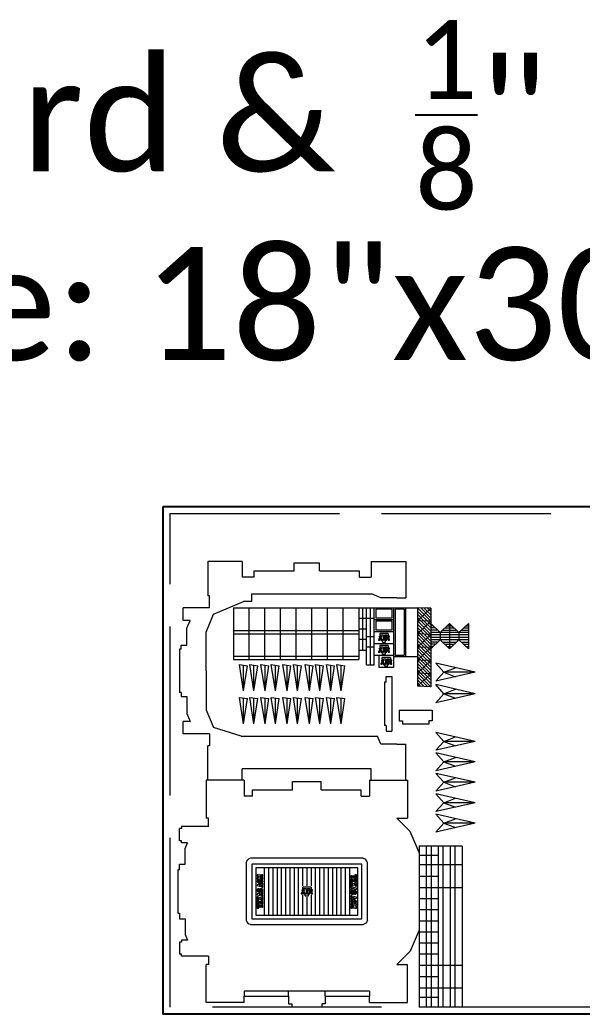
# Model space of a CAD drawing. Header units: inches. Extents: x -1530 to 385, y -443 to 699.
# Drawn here: x 165.87 to 185.79, y 49.57 to 84.83 of the extents above; entities that cross this region are included whole.
import ezdxf

# ---------------------------------------------------------------- set-up
doc = ezdxf.new("R2010")
doc.units = ezdxf.units.IN
doc.header["$LTSCALE"] = 0.5
doc.header["$MEASUREMENT"] = 0
doc.linetypes.add('ACAD_ISO02W100', pattern=[15, 12, -3])
doc.layers.add('01Table', color=1, linetype='Continuous')
for name, color, linetype, lineweight in [('02Material Outline', 3, 'Continuous', 0), ('03Cut', 5, 'Continuous', 0), ('04Score', 2, 'Continuous', 0)]:
    doc.layers.add(name, color=color, linetype=linetype, lineweight=lineweight)
doc.styles.get("Standard").update_dxf_attribs({"font": 'arial.ttf'})

msp = doc.modelspace()

# ---------------------------------------------------------------- hatches: boundary and pattern name
at = {"layer": '04Score'}
h = msp.add_hatch(dxfattribs=at)
h.set_pattern_fill('BRASS', color=256, scale=20)
h.paths.add_polyline_path([(177.097, 66.382, -1), (177.351, 66.382), (177.351, 65.855), (177.462, 65.855), (177.462, 66.382, -1), (177.715, 66.382), (177.715, 65.855), (177.827, 65.855), (177.827, 66.382, -1), (178.08, 66.382), (178.08, 65.855), (178.261, 65.855), (178.261, 66.587), (176.916, 66.587), (176.916, 65.855), (177.097, 65.855)])
h.paths.add_polyline_path([(177.019, 66.482), (177.028, 66.508), (177.005, 66.525), (177.033, 66.525), (177.042, 66.552), (177.05, 66.525), (177.079, 66.525), (177.056, 66.508), (177.065, 66.482), (177.042, 66.498)], flags=16)
h.paths.add_polyline_path([(177.384, 66.482), (177.392, 66.508), (177.369, 66.525), (177.398, 66.525), (177.406, 66.552), (177.415, 66.525), (177.443, 66.525), (177.421, 66.508), (177.429, 66.482), (177.406, 66.498)], flags=16)
h.paths.add_polyline_path([(177.748, 66.482), (177.757, 66.508), (177.734, 66.525), (177.763, 66.525), (177.771, 66.552), (177.78, 66.525), (177.808, 66.525), (177.785, 66.508), (177.794, 66.482), (177.771, 66.498)], flags=16)
h.paths.add_polyline_path([(178.113, 66.482), (178.122, 66.508), (178.099, 66.525), (178.127, 66.525), (178.136, 66.552), (178.145, 66.525), (178.173, 66.525), (178.15, 66.508), (178.159, 66.482), (178.136, 66.498)], flags=16)

# ---------------------------------------------------------------- linework, layer by layer
at = {"layer": '01Table'}
msp.add_lwpolyline([(170.94, 67.572), (202.94, 67.572), (202.94, 49.572), (170.94, 49.572)], close=True, dxfattribs=at)
at = {"layer": '02Material Outline', "linetype": 'ACAD_ISO02W100'}
msp.add_lwpolyline([(171.19, 67.322), (201.19, 67.322), (201.19, 49.822), (171.19, 49.822)], close=True, dxfattribs=at)
at = {"layer": '03Cut'}
for p, q in [((173.751, 65.621), (172.531, 65.621)), ((172.531, 65.621), (172.531, 64.401)), ((173.751, 65.621), (173.751, 65.063)), ((175.586, 65.286), (175.586, 65.579)), ((175.586, 65.579), (176.488, 65.579)), ((176.488, 65.286), (176.488, 65.579)), ((178.324, 65.621), (178.324, 65.349)), ((178.324, 65.621), (179.544, 65.621)), ((179.544, 65.621), (179.544, 64.339)), ((174.174, 65.286), (175.586, 65.286)), ((174.174, 65.063), (174.174, 65.286)), ((176.488, 65.286), (177.9, 65.286)), ((177.9, 65.063), (177.9, 65.286)), ((178.324, 65.349), (178.324, 65.063)), ((174.174, 65.063), (173.751, 65.063)), ((177.9, 65.063), (178.324, 65.063)), ((172.593, 64.401), (172.531, 64.401)), ((172.593, 63.978), (172.593, 64.401)), ((172.727, 63.755), (173.797, 64.198)), ((174.092, 64.198), (173.797, 64.198)), ((174.092, 64.198), (174.092, 64.476)), ((174.092, 64.476), (177.983, 64.476)), ((177.983, 64.476), (178.333, 64.476)), ((178.665, 64.339), (178.333, 64.476)), ((179.232, 64.339), (178.665, 64.339)), ((179.232, 64.339), (179.544, 64.339)), ((171.655, 63.533), (171.655, 63.978)), ((172.593, 63.978), (171.655, 63.978)), ((173.435, 63.981), (179.964, 63.981)), ((173.435, 63.981), (173.435, 62.142)), ((177.883, 63.981), (177.883, 62.142)), ((178.019, 62.475), (178.019, 63.981)), ((178.156, 61.955), (178.156, 63.981)), ((178.293, 61.955), (178.293, 63.981)), ((178.429, 61.955), (178.429, 63.981)), ((179.115, 63.981), (179.115, 61.858)), ((179.54, 63.981), (179.54, 62.25)), ((180.428, 63.965), (179.964, 63.981)), ((179.964, 63.981), (179.964, 61.196)), ((180.428, 63.965), (179.964, 63.517)), ((180.428, 63.965), (180.428, 61.18)), ((171.904, 63.533), (171.655, 63.533)), ((171.79, 63.257), (171.904, 63.533)), ((172.465, 63.122), (172.727, 63.755)), ((178.429, 63.605), (177.883, 63.605)), ((179.115, 63.557), (178.429, 63.557)), ((180.428, 63.501), (179.964, 63.517)), ((180.428, 63.501), (179.964, 63.053)), ((171.79, 62.653), (171.79, 63.257)), ((172.465, 61.743), (172.465, 63.122)), ((178.156, 63.228), (177.883, 63.228)), ((179.115, 63.132), (178.429, 63.132)), ((180.428, 63.427), (180.762, 63.105)), ((181.096, 63.427), (180.762, 63.105)), ((181.096, 63.427), (181.096, 62.522)), ((181.096, 63.427), (181.43, 63.105)), ((181.764, 63.427), (181.43, 63.105)), ((181.764, 63.427), (181.764, 62.522)), ((173.435, 63.061), (177.883, 63.061)), ((178.156, 62.851), (177.883, 62.851)), ((178.156, 62.968), (178.429, 62.968)), ((180.428, 63.037), (179.964, 63.053)), ((180.428, 63.037), (179.964, 62.589)), ((180.762, 62.845), (180.428, 62.522)), ((180.762, 63.105), (180.762, 62.845)), ((180.762, 62.845), (181.096, 62.522)), ((181.43, 62.845), (181.096, 62.522)), ((181.43, 63.105), (181.43, 62.845)), ((181.43, 62.845), (181.764, 62.522)), ((171.526, 62.514), (171.526, 60.971)), ((171.588, 62.514), (171.526, 62.514)), ((171.588, 62.653), (171.79, 62.653)), ((171.588, 62.514), (171.588, 62.653)), ((177.883, 62.475), (178.156, 62.475)), ((178.156, 62.591), (178.429, 62.591)), ((179.115, 62.707), (178.429, 62.707)), ((180.428, 62.573), (179.964, 62.589)), ((180.428, 62.573), (179.964, 62.125)), ((173.435, 62.142), (177.883, 62.142)), ((179.115, 62.283), (178.429, 62.283)), ((178.592, 62.283), (178.592, 61.858)), ((179.115, 62.25), (179.964, 62.25)), ((180.428, 62.109), (179.964, 62.125)), ((180.428, 62.109), (179.964, 61.66)), ((172.465, 61.743), (172.465, 60.363)), ((173.646, 61.971), (173.929, 61.928)), ((173.796, 61.041), (173.646, 61.971)), ((173.796, 61.041), (173.929, 61.928)), ((174.015, 61.971), (174.298, 61.928)), ((174.165, 61.041), (174.015, 61.971)), ((174.165, 61.041), (174.298, 61.928)), ((174.406, 61.971), (174.689, 61.928)), ((174.556, 61.041), (174.406, 61.971)), ((174.556, 61.041), (174.689, 61.928)), ((174.775, 61.971), (175.058, 61.928)), ((174.925, 61.041), (174.775, 61.971)), ((174.925, 61.041), (175.058, 61.928)), ((175.193, 61.971), (175.476, 61.928)), ((175.343, 61.041), (175.193, 61.971)), ((175.343, 61.041), (175.476, 61.928)), ((175.562, 61.971), (175.845, 61.928)), ((175.712, 61.041), (175.562, 61.971)), ((175.712, 61.041), (175.845, 61.928)), ((175.98, 61.971), (176.263, 61.928)), ((176.129, 61.041), (175.98, 61.971)), ((176.129, 61.041), (176.263, 61.928)), ((176.349, 61.971), (176.632, 61.928)), ((176.499, 61.041), (176.349, 61.971)), ((176.499, 61.041), (176.632, 61.928)), ((176.735, 61.971), (177.018, 61.928)), ((176.885, 61.041), (176.735, 61.971)), ((176.885, 61.041), (177.018, 61.928)), ((177.105, 61.971), (177.388, 61.928)), ((177.254, 61.041), (177.105, 61.971)), ((177.254, 61.041), (177.388, 61.928)), ((178.156, 61.955), (178.429, 61.955)), ((179.115, 61.858), (178.592, 61.858)), ((181.999, 61.696), (180.616, 62.019)), ((180.888, 61.696), (180.616, 62.019)), ((178.854, 61.547), (179.056, 61.547)), ((178.854, 61.346), (178.854, 61.547)), ((178.854, 61.547), (179.056, 61.547)), ((179.056, 61.547), (179.056, 59.602)), ((180.428, 61.644), (179.964, 61.66)), ((180.428, 61.644), (179.964, 61.196)), ((181.999, 61.696), (180.616, 61.373)), ((180.888, 61.696), (180.616, 61.373)), ((181.999, 61.696), (180.888, 61.696)), ((178.787, 61.346), (178.787, 59.803)), ((178.854, 61.346), (178.787, 61.346)), ((180.428, 61.18), (179.964, 61.196)), ((181.999, 60.935), (180.616, 61.258)), ((180.888, 60.935), (180.616, 61.258)), ((171.588, 60.971), (171.526, 60.971)), ((171.588, 60.971), (171.588, 60.832)), ((171.588, 60.832), (171.79, 60.832)), ((171.79, 60.832), (171.79, 60.229)), ((173.646, 60.801), (173.929, 60.759)), ((173.796, 59.871), (173.646, 60.801)), ((173.796, 59.871), (173.929, 60.759)), ((174.015, 60.801), (174.298, 60.759)), ((174.165, 59.871), (174.015, 60.801)), ((174.165, 59.871), (174.298, 60.759)), ((174.406, 60.801), (174.689, 60.759)), ((174.556, 59.871), (174.406, 60.801)), ((174.556, 59.871), (174.689, 60.759)), ((174.775, 60.801), (175.058, 60.759)), ((174.925, 59.871), (174.775, 60.801)), ((174.925, 59.871), (175.058, 60.759)), ((175.193, 60.801), (175.476, 60.759)), ((175.343, 59.871), (175.193, 60.801)), ((175.343, 59.871), (175.476, 60.759)), ((175.562, 60.801), (175.845, 60.759)), ((175.712, 59.871), (175.562, 60.801)), ((175.712, 59.871), (175.845, 60.759)), ((175.98, 60.801), (176.263, 60.759)), ((176.129, 59.871), (175.98, 60.801)), ((176.129, 59.871), (176.263, 60.759)), ((176.349, 60.801), (176.632, 60.759)), ((176.499, 59.871), (176.349, 60.801)), ((176.499, 59.871), (176.632, 60.759)), ((176.735, 60.801), (177.018, 60.759)), ((176.885, 59.871), (176.735, 60.801)), ((176.885, 59.871), (177.018, 60.759)), ((177.105, 60.801), (177.388, 60.759)), ((177.254, 59.871), (177.105, 60.801)), ((177.254, 59.871), (177.388, 60.759)), ((181.999, 60.935), (180.616, 60.612)), ((180.888, 60.935), (180.616, 60.612)), ((181.999, 60.935), (180.888, 60.935)), ((172.465, 60.363), (172.727, 59.73)), ((179.314, 60.356), (179.314, 59.974)), ((179.314, 60.356), (180.484, 60.356)), ((180.484, 60.356), (180.484, 59.974)), ((171.904, 59.953), (171.655, 59.953)), ((171.655, 59.507), (171.655, 59.953)), ((171.79, 60.229), (171.904, 59.953)), ((179.314, 59.974), (179.431, 59.974)), ((179.431, 59.974), (179.431, 59.857)), ((180.484, 59.974), (180.366, 59.974)), ((180.366, 59.974), (180.366, 59.857)), ((173.71, 59.428), (172.727, 59.73)), ((178.854, 59.803), (178.787, 59.803)), ((178.854, 59.803), (178.854, 59.602)), ((178.854, 59.602), (179.056, 59.602)), ((180.366, 59.857), (179.431, 59.857)), ((172.593, 59.507), (171.655, 59.507)), ((172.593, 59.507), (172.593, 59.084)), ((173.71, 59.428), (173.813, 59.428)), ((173.813, 59.428), (178.261, 59.428)), ((178.261, 59.428), (178.539, 59.428)), ((178.655, 59.146), (178.539, 59.428)), ((181.999, 59.243), (180.616, 59.559)), ((180.888, 59.243), (180.616, 59.559)), ((181.999, 59.243), (180.616, 58.926)), ((180.888, 59.243), (180.616, 58.926)), ((181.999, 59.243), (180.888, 59.243)), ((172.531, 57.864), (172.531, 59.084)), ((172.593, 59.084), (172.531, 59.084)), ((179.232, 59.146), (178.655, 59.146)), ((179.232, 59.146), (179.544, 59.146)), ((179.544, 57.864), (179.544, 59.146)), ((181.999, 58.517), (180.616, 58.834)), ((180.888, 58.517), (180.616, 58.834)), ((173.751, 57.864), (173.751, 58.266)), ((178.324, 58.266), (173.751, 58.266)), ((178.324, 57.864), (178.324, 58.266)), ((181.999, 58.517), (180.616, 58.201)), ((180.888, 58.517), (180.616, 58.201)), ((181.999, 58.517), (180.888, 58.517)), ((173.813, 57.864), (172.468, 57.864)), ((172.468, 57.864), (172.468, 56.519)), ((173.813, 57.864), (173.813, 57.306)), ((178.261, 57.864), (179.606, 57.864)), ((178.261, 57.864), (178.261, 57.306)), ((179.606, 57.864), (179.606, 56.519)), ((181.999, 57.792), (180.616, 58.109)), ((180.888, 57.792), (180.616, 58.109)), ((174.112, 57.528), (175.524, 57.528)), ((174.112, 57.306), (174.112, 57.528)), ((175.524, 57.528), (175.524, 57.822)), ((175.524, 57.822), (176.551, 57.822)), ((176.551, 57.528), (176.551, 57.822)), ((176.551, 57.528), (177.963, 57.528)), ((177.963, 57.306), (177.963, 57.528)), ((181.999, 57.792), (180.616, 57.476)), ((180.888, 57.792), (180.616, 57.476)), ((181.999, 57.792), (180.888, 57.792)), ((174.112, 57.306), (173.813, 57.306)), ((177.963, 57.306), (178.261, 57.306)), ((181.999, 57.067), (180.616, 57.384)), ((180.888, 57.067), (180.616, 57.384)), ((181.999, 57.067), (180.616, 56.751)), ((180.888, 57.067), (180.616, 56.751)), ((181.999, 57.067), (180.888, 57.067)), ((172.555, 56.519), (172.468, 56.519)), ((172.555, 56.22), (172.555, 56.519)), ((179.232, 56.519), (179.606, 56.519)), ((179.705, 56.046), (179.232, 56.519)), ((181.999, 56.342), (180.616, 56.659)), ((180.888, 56.342), (180.616, 56.659)), ((171.526, 55.717), (171.526, 56.153)), ((171.593, 56.153), (171.526, 56.153)), ((172.555, 56.22), (171.593, 56.22)), ((171.593, 56.22), (171.593, 56.153)), ((181.999, 56.342), (180.616, 56.026)), ((180.888, 56.342), (180.616, 56.026)), ((181.999, 56.342), (180.888, 56.342)), ((171.593, 55.717), (171.526, 55.717)), ((171.593, 55.65), (171.593, 55.717)), ((180.014, 55.299), (179.705, 56.046)), ((171.81, 55.65), (171.593, 55.65)), ((171.727, 55.449), (171.81, 55.65)), ((171.727, 54.895), (171.727, 55.449)), ((181.545, 55.529), (180.014, 55.529)), ((180.014, 55.529), (180.014, 49.822)), ((181.545, 55.529), (181.545, 49.822)), ((171.526, 54.694), (171.463, 54.694)), ((171.463, 54.694), (171.463, 53.151)), ((171.526, 54.895), (171.727, 54.895)), ((171.526, 54.694), (171.526, 54.895)), ((181.545, 54.86), (180.014, 54.86)), ((181.545, 54.052), (180.014, 54.052)), ((171.463, 53.151), (171.526, 53.151)), ((171.526, 53.151), (171.526, 52.95)), ((171.526, 52.95), (171.727, 52.95)), ((171.727, 52.95), (171.727, 52.396)), ((180.014, 52.546), (179.705, 51.799)), ((171.81, 52.195), (171.593, 52.195)), ((171.593, 52.195), (171.593, 52.128)), ((171.727, 52.396), (171.81, 52.195)), ((171.526, 52.128), (171.526, 51.692)), ((171.593, 52.128), (171.526, 52.128)), ((171.593, 51.692), (171.526, 51.692)), ((171.593, 51.625), (171.593, 51.692)), ((172.555, 51.625), (171.593, 51.625)), ((172.555, 51.625), (172.555, 51.326)), ((179.705, 51.799), (179.232, 51.326)), ((172.555, 51.326), (172.468, 51.326)), ((172.468, 49.981), (172.468, 51.326)), ((179.232, 51.326), (179.606, 51.326)), ((179.606, 49.981), (179.606, 51.326)), ((181.545, 51.298), (180.014, 51.298)), ((181.545, 50.49), (180.014, 50.49)), ((173.813, 50.207), (175.39, 50.207)), ((173.813, 49.981), (173.813, 50.207)), ((175.39, 50.207), (175.39, 49.939)), ((176.685, 50.207), (178.261, 50.207)), ((176.685, 50.207), (176.685, 49.939)), ((178.261, 49.981), (178.261, 50.207)), ((173.813, 49.981), (172.468, 49.981)), ((175.39, 49.939), (175.507, 49.939)), ((175.507, 49.939), (175.507, 49.822)), ((176.567, 49.822), (175.507, 49.822)), ((176.685, 49.939), (176.567, 49.939)), ((176.567, 49.939), (176.567, 49.822)), ((178.261, 49.981), (179.606, 49.981)), ((181.545, 49.822), (180.014, 49.822))]:
    msp.add_line(p, q, dxfattribs=at)
at = {"layer": '04Score'}
for p, q in [((173.991, 62.142), (173.991, 63.981)), ((174.547, 62.142), (174.547, 63.981)), ((175.103, 62.142), (175.103, 63.981)), ((175.659, 62.142), (175.659, 63.981)), ((176.215, 62.142), (176.215, 63.981)), ((176.771, 62.142), (176.771, 63.981)), ((177.327, 62.142), (177.327, 63.981)), ((179.065, 63.931), (178.479, 63.931)), ((178.479, 63.931), (178.479, 63.607)), ((179.065, 63.607), (179.065, 63.931)), ((179.49, 63.931), (179.165, 63.931)), ((179.165, 63.931), (179.165, 62.3)), ((179.49, 63.931), (179.49, 62.3)), ((180.428, 63.501), (179.964, 63.981)), ((180.313, 63.505), (179.964, 63.866)), ((180.428, 63.616), (180.08, 63.977)), ((180.428, 63.731), (180.195, 63.973)), ((180.428, 63.847), (180.31, 63.969)), ((179.065, 63.607), (178.479, 63.607)), ((179.065, 63.506), (178.479, 63.506)), ((178.479, 63.506), (178.479, 63.182)), ((179.065, 63.182), (179.065, 63.506)), ((180.198, 63.509), (179.964, 63.751)), ((180.083, 63.513), (179.964, 63.636)), ((180.428, 63.037), (179.964, 63.517)), ((180.428, 63.152), (180.08, 63.513)), ((180.428, 63.267), (180.195, 63.509)), ((180.428, 63.382), (180.31, 63.505)), ((173.435, 63.181), (177.883, 63.181)), ((179.065, 63.182), (178.479, 63.182)), ((180.313, 63.041), (179.964, 63.402)), ((180.198, 63.045), (179.964, 63.287)), ((180.083, 63.049), (179.964, 63.172)), ((180.514, 63.345), (180.428, 63.345)), ((180.597, 63.265), (180.428, 63.265)), ((180.679, 63.185), (180.428, 63.185)), ((180.845, 63.185), (181.347, 63.185)), ((180.928, 63.265), (181.264, 63.265)), ((181.011, 63.345), (181.182, 63.345)), ((181.513, 63.185), (181.764, 63.185)), ((181.596, 63.265), (181.764, 63.265)), ((181.678, 63.345), (181.764, 63.345)), ((178.868, 62.9), (178.868, 62.916)), ((180.428, 62.573), (179.964, 63.053)), ((180.313, 62.577), (179.964, 62.938)), ((180.198, 62.581), (179.964, 62.823)), ((180.428, 62.688), (180.08, 63.049)), ((180.428, 62.803), (180.195, 63.045)), ((180.428, 62.918), (180.31, 63.041)), ((181.764, 63.105), (180.428, 63.105)), ((181.764, 63.025), (180.428, 63.025)), ((181.764, 62.925), (180.428, 62.925)), ((181.764, 62.845), (180.428, 62.845)), ((180.679, 62.765), (180.428, 62.765)), ((180.845, 62.765), (181.347, 62.765)), ((181.513, 62.765), (181.764, 62.765)), ((178.868, 62.475), (178.868, 62.491)), ((180.083, 62.585), (179.964, 62.708)), ((180.428, 62.109), (179.964, 62.589)), ((180.313, 62.113), (179.964, 62.474)), ((180.428, 62.224), (180.08, 62.585)), ((180.428, 62.339), (180.195, 62.581)), ((180.428, 62.454), (180.31, 62.577)), ((180.597, 62.685), (180.428, 62.685)), ((180.514, 62.605), (180.428, 62.605)), ((180.928, 62.685), (181.264, 62.685)), ((181.011, 62.605), (181.182, 62.605)), ((181.596, 62.685), (181.764, 62.685)), ((181.678, 62.605), (181.764, 62.605)), ((173.435, 62.261), (177.883, 62.261)), ((178.95, 62.05), (178.95, 62.067)), ((179.165, 62.3), (179.49, 62.3)), ((180.198, 62.117), (179.964, 62.359)), ((180.083, 62.121), (179.964, 62.243)), ((180.428, 61.644), (179.964, 62.125)), ((180.428, 61.76), (180.08, 62.121)), ((180.428, 61.875), (180.195, 62.117)), ((180.428, 61.99), (180.31, 62.113)), ((173.796, 61.041), (173.796, 61.948)), ((174.165, 61.041), (174.165, 61.948)), ((174.556, 61.041), (174.556, 61.948)), ((174.925, 61.041), (174.925, 61.948)), ((175.343, 61.041), (175.343, 61.948)), ((175.712, 61.041), (175.712, 61.948)), ((176.129, 61.041), (176.129, 61.948)), ((176.499, 61.041), (176.499, 61.948)), ((176.885, 61.041), (176.885, 61.948)), ((177.254, 61.041), (177.254, 61.948)), ((180.313, 61.648), (179.964, 62.009)), ((180.198, 61.652), (179.964, 61.894)), ((180.083, 61.656), (179.964, 61.779)), ((180.888, 61.696), (181.307, 61.857)), ((180.428, 61.18), (179.964, 61.66)), ((180.313, 61.184), (179.964, 61.545)), ((180.198, 61.188), (179.964, 61.43)), ((180.428, 61.295), (180.08, 61.656)), ((180.428, 61.41), (180.195, 61.652)), ((180.428, 61.526), (180.31, 61.648)), ((180.888, 61.696), (181.307, 61.535)), ((180.083, 61.192), (179.964, 61.315)), ((180.888, 60.935), (181.307, 61.096)), ((173.796, 59.871), (173.796, 60.779)), ((174.165, 59.871), (174.165, 60.779)), ((174.556, 59.871), (174.556, 60.779)), ((174.925, 59.871), (174.925, 60.779)), ((175.343, 59.871), (175.343, 60.779)), ((175.712, 59.871), (175.712, 60.779)), ((176.129, 59.871), (176.129, 60.779)), ((176.499, 59.871), (176.499, 60.779)), ((176.885, 59.871), (176.885, 60.779)), ((177.254, 59.871), (177.254, 60.779)), ((180.888, 60.935), (181.307, 60.774)), ((180.888, 59.243), (181.307, 59.401)), ((180.888, 59.243), (181.307, 59.084)), ((180.888, 58.517), (181.307, 58.676)), ((180.888, 58.517), (181.307, 58.359)), ((180.888, 57.792), (181.307, 57.951)), ((180.888, 57.792), (181.307, 57.634)), ((180.888, 57.067), (181.307, 57.226)), ((180.888, 57.067), (181.307, 56.909)), ((180.888, 56.342), (181.307, 56.501)), ((180.888, 56.342), (181.307, 56.184)), ((180.271, 55.529), (180.271, 49.822)), ((180.439, 55.529), (180.439, 49.822)), ((180.696, 55.529), (180.696, 49.822)), ((180.863, 55.529), (180.863, 49.822)), ((181.12, 55.529), (181.12, 49.822)), ((181.288, 55.529), (181.288, 49.822)), ((173.911, 54.999), (173.944, 55.043)), ((173.944, 55.043), (173.988, 55.076)), ((174.038, 55.097), (173.988, 55.076)), ((178.037, 55.097), (174.038, 55.097)), ((178.037, 55.097), (178.087, 55.076)), ((178.13, 55.043), (178.087, 55.076)), ((178.163, 54.999), (178.13, 55.043)), ((180.696, 55.195), (180.014, 55.195)), ((173.891, 54.949), (173.911, 54.999)), ((173.891, 54.949), (173.891, 52.896)), ((177.983, 54.895), (174.092, 54.895)), ((174.092, 54.895), (174.092, 52.95)), ((177.849, 54.761), (174.226, 54.761)), ((174.226, 54.761), (174.226, 53.084)), ((174.528, 54.761), (174.528, 53.084)), ((174.679, 54.761), (174.679, 53.084)), ((174.83, 54.761), (174.83, 53.084)), ((174.981, 54.761), (174.981, 53.084)), ((175.132, 54.761), (175.132, 53.084)), ((175.283, 54.761), (175.283, 53.084)), ((175.434, 54.761), (175.434, 53.084)), ((175.584, 54.761), (175.584, 53.084)), ((175.735, 54.761), (175.735, 53.084)), ((175.886, 54.761), (175.886, 54.125)), ((176.037, 54.761), (176.037, 54.125)), ((176.188, 54.761), (176.188, 54.125)), ((176.339, 54.761), (176.339, 53.084)), ((176.49, 54.761), (176.49, 53.084)), ((176.641, 54.761), (176.641, 53.084)), ((176.792, 54.761), (176.792, 53.084)), ((176.943, 54.761), (176.943, 53.084)), ((177.094, 54.761), (177.094, 53.084)), ((177.245, 54.761), (177.245, 53.084)), ((177.396, 54.761), (177.396, 53.084)), ((177.547, 54.761), (177.547, 53.084)), ((177.849, 53.084), (177.849, 54.761)), ((177.983, 52.95), (177.983, 54.895)), ((178.184, 54.949), (178.163, 54.999)), ((178.184, 52.896), (178.184, 54.949)), ((180.696, 54.456), (180.014, 54.456)), ((175.886, 53.789), (175.886, 53.084)), ((176.037, 53.72), (176.037, 53.084)), ((176.133, 53.902), (176.133, 53.919)), ((176.188, 53.789), (176.188, 53.084)), ((180.696, 53.659), (180.014, 53.659)), ((180.696, 53.265), (180.014, 53.265)), ((173.891, 52.896), (173.911, 52.846)), ((174.092, 52.95), (177.983, 52.95)), ((174.226, 53.084), (177.849, 53.084)), ((178.184, 52.896), (178.163, 52.846)), ((173.911, 52.846), (173.944, 52.802)), ((173.944, 52.802), (173.988, 52.769)), ((174.038, 52.749), (173.988, 52.769)), ((174.038, 52.749), (178.037, 52.749)), ((178.037, 52.749), (178.087, 52.769)), ((178.13, 52.802), (178.087, 52.769)), ((178.163, 52.846), (178.13, 52.802)), ((180.696, 52.872), (180.014, 52.872)), ((180.696, 52.479), (180.014, 52.479)), ((180.696, 52.085), (180.014, 52.085)), ((180.696, 51.692), (180.014, 51.692)), ((180.696, 50.894), (180.014, 50.894)), ((178.261, 50.384), (173.813, 50.384)), ((173.813, 50.384), (173.813, 50.207)), ((175.39, 50.207), (175.39, 50.384)), ((176.685, 50.207), (176.685, 50.384)), ((178.261, 50.384), (178.261, 50.207)), ((180.696, 50.156), (180.014, 50.156))]:
    msp.add_line(p, q, dxfattribs=at)
at = {"layer": '04Score', "color": 2, "lineweight": 0}
for p, q in [((178.588, 62.859), (178.575, 62.859)), ((178.575, 62.859), (178.575, 62.836)), ((178.575, 62.836), (178.631, 62.836)), ((178.62, 62.95), (178.588, 62.859)), ((178.61, 62.95), (178.61, 62.973)), ((178.61, 62.973), (178.68, 62.973)), ((178.62, 62.95), (178.61, 62.95)), ((178.925, 63.072), (178.62, 63.072)), ((178.62, 63.072), (178.62, 62.993)), ((178.62, 62.993), (178.67, 62.993)), ((178.622, 62.859), (178.626, 62.872)), ((178.631, 62.859), (178.622, 62.859)), ((178.626, 62.872), (178.662, 62.872)), ((178.631, 62.836), (178.631, 62.859)), ((178.634, 62.894), (178.644, 62.924)), ((178.654, 62.894), (178.634, 62.894)), ((178.644, 62.924), (178.654, 62.894)), ((178.656, 62.859), (178.656, 62.836)), ((178.666, 62.859), (178.656, 62.859)), ((178.656, 62.836), (178.713, 62.836)), ((178.662, 62.872), (178.666, 62.859)), ((178.67, 62.993), (178.67, 63.021)), ((178.67, 63.021), (178.747, 63.021)), ((178.701, 62.859), (178.67, 62.95)), ((178.67, 62.95), (178.68, 62.95)), ((178.68, 62.973), (178.68, 62.95)), ((178.713, 62.859), (178.701, 62.859)), ((178.713, 62.836), (178.713, 62.859)), ((178.747, 62.818), (178.714, 62.818)), ((178.714, 62.767), (178.714, 62.818)), ((178.714, 62.767), (178.83, 62.767)), ((178.747, 63.021), (178.747, 62.818)), ((178.798, 62.818), (178.798, 63.021)), ((178.798, 63.021), (178.874, 63.021)), ((178.83, 62.818), (178.798, 62.818)), ((178.87, 62.973), (178.827, 62.973)), ((178.827, 62.973), (178.827, 62.95)), ((178.827, 62.95), (178.84, 62.95)), ((178.84, 62.859), (178.827, 62.859)), ((178.827, 62.859), (178.827, 62.836)), ((178.827, 62.836), (178.878, 62.836)), ((178.83, 62.767), (178.83, 62.818)), ((178.84, 62.95), (178.84, 62.859)), ((178.868, 62.916), (178.901, 62.853)), ((178.868, 62.859), (178.868, 62.9)), ((178.878, 62.859), (178.868, 62.859)), ((178.899, 62.915), (178.87, 62.973)), ((178.874, 62.993), (178.874, 63.021)), ((178.925, 62.993), (178.874, 62.993)), ((178.878, 62.836), (178.878, 62.859)), ((178.928, 62.973), (178.899, 62.915)), ((178.901, 62.853), (178.931, 62.916)), ((178.931, 62.859), (178.923, 62.859)), ((178.923, 62.859), (178.923, 62.836)), ((178.923, 62.836), (178.972, 62.836)), ((178.925, 63.072), (178.925, 62.993)), ((178.972, 62.973), (178.928, 62.973)), ((178.931, 62.916), (178.931, 62.859)), ((178.959, 62.859), (178.959, 62.95)), ((178.959, 62.95), (178.972, 62.95)), ((178.972, 62.859), (178.959, 62.859)), ((178.972, 62.95), (178.972, 62.973)), ((178.972, 62.836), (178.972, 62.859)), ((178.588, 62.434), (178.575, 62.434)), ((178.575, 62.434), (178.575, 62.411)), ((178.575, 62.411), (178.631, 62.411)), ((178.62, 62.525), (178.588, 62.434)), ((178.61, 62.525), (178.61, 62.548)), ((178.61, 62.548), (178.68, 62.548)), ((178.62, 62.525), (178.61, 62.525)), ((178.925, 62.648), (178.62, 62.648)), ((178.62, 62.648), (178.62, 62.568)), ((178.62, 62.568), (178.67, 62.568)), ((178.622, 62.434), (178.626, 62.447)), ((178.631, 62.434), (178.622, 62.434)), ((178.626, 62.447), (178.662, 62.447)), ((178.631, 62.411), (178.631, 62.434)), ((178.634, 62.47), (178.644, 62.5)), ((178.654, 62.47), (178.634, 62.47)), ((178.644, 62.5), (178.654, 62.47)), ((178.666, 62.434), (178.656, 62.434)), ((178.656, 62.434), (178.656, 62.411)), ((178.656, 62.411), (178.713, 62.411)), ((178.662, 62.447), (178.666, 62.434)), ((178.67, 62.568), (178.67, 62.597)), ((178.67, 62.597), (178.747, 62.597)), ((178.701, 62.434), (178.67, 62.525)), ((178.67, 62.525), (178.68, 62.525)), ((178.68, 62.548), (178.68, 62.525)), ((178.713, 62.434), (178.701, 62.434)), ((178.713, 62.411), (178.713, 62.434)), ((178.747, 62.597), (178.747, 62.393)), ((178.798, 62.393), (178.798, 62.597)), ((178.798, 62.597), (178.874, 62.597)), ((178.87, 62.548), (178.827, 62.548)), ((178.827, 62.548), (178.827, 62.525)), ((178.827, 62.525), (178.84, 62.525)), ((178.84, 62.434), (178.827, 62.434)), ((178.827, 62.434), (178.827, 62.411)), ((178.827, 62.411), (178.878, 62.411)), ((178.84, 62.525), (178.84, 62.434)), ((178.868, 62.491), (178.901, 62.429)), ((178.868, 62.434), (178.868, 62.475)), ((178.878, 62.434), (178.868, 62.434)), ((178.899, 62.49), (178.87, 62.548)), ((178.874, 62.568), (178.874, 62.597)), ((178.925, 62.568), (178.874, 62.568)), ((178.878, 62.411), (178.878, 62.434)), ((178.928, 62.548), (178.899, 62.49)), ((178.901, 62.429), (178.931, 62.491)), ((178.931, 62.434), (178.923, 62.434)), ((178.923, 62.434), (178.923, 62.411)), ((178.923, 62.411), (178.972, 62.411)), ((178.925, 62.648), (178.925, 62.568)), ((178.972, 62.548), (178.928, 62.548)), ((178.931, 62.491), (178.931, 62.434)), ((178.959, 62.434), (178.959, 62.525)), ((178.959, 62.525), (178.972, 62.525)), ((178.972, 62.434), (178.959, 62.434)), ((178.972, 62.525), (178.972, 62.548)), ((178.972, 62.411), (178.972, 62.434)), ((178.702, 62.101), (178.67, 62.009)), ((178.692, 62.101), (178.692, 62.123)), ((178.692, 62.123), (178.762, 62.123)), ((178.702, 62.101), (178.692, 62.101)), ((179.006, 62.223), (178.701, 62.223)), ((178.701, 62.223), (178.701, 62.144)), ((178.701, 62.144), (178.752, 62.144)), ((178.747, 62.393), (178.714, 62.393)), ((178.714, 62.342), (178.714, 62.393)), ((178.714, 62.342), (178.83, 62.342)), ((178.715, 62.045), (178.726, 62.075)), ((178.726, 62.075), (178.736, 62.045)), ((178.752, 62.144), (178.752, 62.172)), ((178.752, 62.172), (178.829, 62.172)), ((178.782, 62.009), (178.752, 62.101)), ((178.752, 62.101), (178.762, 62.101)), ((178.762, 62.123), (178.762, 62.101)), ((178.83, 62.393), (178.798, 62.393)), ((178.829, 62.172), (178.829, 61.969)), ((178.83, 62.342), (178.83, 62.393)), ((178.88, 61.969), (178.88, 62.172)), ((178.88, 62.172), (178.955, 62.172)), ((178.952, 62.123), (178.908, 62.123)), ((178.908, 62.123), (178.908, 62.1)), ((178.908, 62.1), (178.921, 62.1)), ((178.921, 62.1), (178.921, 62.009)), ((178.95, 62.067), (178.983, 62.004)), ((178.981, 62.066), (178.952, 62.123)), ((178.955, 62.144), (178.955, 62.172)), ((179.006, 62.144), (178.955, 62.144)), ((179.01, 62.123), (178.981, 62.066)), ((178.983, 62.004), (179.013, 62.067)), ((179.006, 62.223), (179.006, 62.144)), ((179.054, 62.123), (179.01, 62.123)), ((179.013, 62.067), (179.013, 62.009)), ((179.041, 62.009), (179.041, 62.1)), ((179.041, 62.1), (179.054, 62.1)), ((179.054, 62.1), (179.054, 62.123)), ((178.67, 62.009), (178.657, 62.009)), ((178.657, 62.009), (178.657, 61.987)), ((178.657, 61.987), (178.713, 61.987)), ((178.704, 62.009), (178.708, 62.022)), ((178.713, 62.009), (178.704, 62.009)), ((178.708, 62.022), (178.743, 62.022)), ((178.713, 61.987), (178.713, 62.009)), ((178.736, 62.045), (178.715, 62.045)), ((178.748, 62.009), (178.738, 62.009)), ((178.738, 62.009), (178.738, 61.987)), ((178.738, 61.987), (178.794, 61.987)), ((178.743, 62.022), (178.748, 62.009)), ((178.794, 62.009), (178.782, 62.009)), ((178.794, 61.987), (178.794, 62.009)), ((178.829, 61.969), (178.796, 61.969)), ((178.796, 61.918), (178.796, 61.969)), ((178.796, 61.918), (178.912, 61.918)), ((178.912, 61.969), (178.88, 61.969)), ((178.921, 62.009), (178.908, 62.009)), ((178.908, 62.009), (178.908, 61.987)), ((178.908, 61.987), (178.96, 61.987)), ((178.912, 61.918), (178.912, 61.969)), ((178.95, 62.009), (178.95, 62.05)), ((178.96, 62.009), (178.95, 62.009)), ((178.96, 61.987), (178.96, 62.009)), ((179.013, 62.009), (179.005, 62.009)), ((179.005, 62.009), (179.005, 61.987)), ((179.005, 61.987), (179.054, 61.987)), ((179.054, 62.009), (179.041, 62.009)), ((179.054, 61.987), (179.054, 62.009)), ((174.276, 54.513), (174.276, 54.463)), ((174.31, 54.513), (174.276, 54.513)), ((174.276, 54.463), (174.377, 54.435)), ((174.377, 54.435), (174.276, 54.406)), ((174.276, 54.406), (174.276, 54.357)), ((174.276, 54.357), (174.31, 54.357)), ((174.276, 54.301), (174.276, 54.267)), ((174.285, 54.301), (174.276, 54.301)), ((174.311, 54.339), (174.285, 54.313)), ((174.285, 54.313), (174.285, 54.301)), ((174.31, 54.5), (174.31, 54.513)), ((174.444, 54.5), (174.31, 54.5)), ((174.31, 54.357), (174.31, 54.37)), ((174.31, 54.37), (174.444, 54.37)), ((174.348, 54.339), (174.311, 54.339)), ((174.319, 54.305), (174.348, 54.305)), ((174.319, 54.263), (174.319, 54.305)), ((174.348, 54.305), (174.348, 54.339)), ((174.454, 54.447), (174.381, 54.466)), ((174.381, 54.466), (174.444, 54.466)), ((174.383, 54.404), (174.454, 54.425)), ((174.444, 54.404), (174.383, 54.404)), ((174.405, 54.339), (174.405, 54.305)), ((174.439, 54.339), (174.405, 54.339)), ((174.405, 54.305), (174.431, 54.305)), ((174.431, 54.305), (174.431, 54.263)), ((174.465, 54.313), (174.439, 54.339)), ((174.477, 54.513), (174.444, 54.513)), ((174.444, 54.513), (174.444, 54.5)), ((174.444, 54.466), (174.444, 54.458)), ((174.444, 54.458), (174.477, 54.458)), ((174.477, 54.414), (174.444, 54.414)), ((174.444, 54.414), (174.444, 54.404)), ((174.444, 54.37), (174.444, 54.357)), ((174.444, 54.357), (174.477, 54.357)), ((174.454, 54.425), (174.454, 54.447)), ((174.465, 54.301), (174.465, 54.313)), ((174.477, 54.301), (174.465, 54.301)), ((174.477, 54.458), (174.477, 54.513)), ((174.477, 54.357), (174.477, 54.414)), ((174.477, 54.267), (174.477, 54.301)), ((177.631, 54.481), (177.597, 54.481)), ((177.597, 54.481), (177.597, 54.421)), ((177.597, 54.421), (177.631, 54.421)), ((177.631, 54.372), (177.597, 54.372)), ((177.597, 54.372), (177.597, 54.257)), ((177.631, 54.468), (177.631, 54.481)), ((177.765, 54.468), (177.631, 54.468)), ((177.631, 54.421), (177.631, 54.434)), ((177.631, 54.434), (177.765, 54.434)), ((177.631, 54.359), (177.631, 54.372)), ((177.765, 54.359), (177.631, 54.359)), ((177.631, 54.291), (177.631, 54.325)), ((177.631, 54.325), (177.681, 54.325)), ((177.681, 54.325), (177.681, 54.281)), ((177.715, 54.281), (177.715, 54.325)), ((177.715, 54.325), (177.765, 54.325)), ((177.798, 54.513), (177.738, 54.513)), ((177.738, 54.513), (177.738, 54.479)), ((177.738, 54.479), (177.765, 54.479)), ((177.765, 54.424), (177.738, 54.424)), ((177.738, 54.424), (177.738, 54.39)), ((177.738, 54.39), (177.798, 54.39)), ((177.765, 54.479), (177.765, 54.468)), ((177.765, 54.434), (177.765, 54.424)), ((177.798, 54.372), (177.765, 54.372)), ((177.765, 54.372), (177.765, 54.359)), ((177.765, 54.325), (177.765, 54.291)), ((177.798, 54.39), (177.798, 54.513)), ((177.798, 54.257), (177.798, 54.372)), ((174.276, 54.267), (174.285, 54.267)), ((174.444, 54.198), (174.276, 54.161)), ((174.276, 54.161), (174.276, 54.127)), ((174.276, 54.127), (174.444, 54.088)), ((174.302, 54.019), (174.276, 53.993)), ((174.276, 53.993), (174.276, 53.932)), ((174.285, 54.267), (174.285, 54.255)), ((174.285, 54.255), (174.311, 54.229)), ((174.349, 54.019), (174.302, 54.019)), ((174.31, 53.939), (174.31, 53.985)), ((174.31, 53.985), (174.349, 53.985)), ((174.311, 54.229), (174.368, 54.229)), ((174.36, 54.263), (174.319, 54.263)), ((174.347, 54.143), (174.391, 54.153)), ((174.391, 54.133), (174.347, 54.143)), ((174.349, 53.985), (174.349, 54.019)), ((174.393, 54.293), (174.36, 54.293)), ((174.36, 54.293), (174.36, 54.263)), ((174.39, 54.019), (174.364, 53.992)), ((174.364, 53.992), (174.364, 53.939)), ((174.368, 54.229), (174.377, 54.238)), ((174.377, 54.238), (174.386, 54.229)), ((174.386, 54.229), (174.439, 54.229)), ((174.452, 54.019), (174.39, 54.019)), ((174.391, 54.153), (174.391, 54.133)), ((174.393, 54.263), (174.393, 54.293)), ((174.431, 54.263), (174.393, 54.263)), ((174.397, 53.931), (174.397, 53.985)), ((174.397, 53.985), (174.444, 53.985)), ((174.425, 54.16), (174.444, 54.165)), ((174.425, 54.126), (174.425, 54.16)), ((174.444, 54.121), (174.425, 54.126)), ((174.439, 54.229), (174.465, 54.255)), ((174.477, 54.21), (174.444, 54.21)), ((174.444, 54.21), (174.444, 54.198)), ((174.444, 54.165), (174.444, 54.155)), ((174.444, 54.155), (174.477, 54.155)), ((174.477, 54.131), (174.444, 54.131)), ((174.444, 54.131), (174.444, 54.121)), ((174.444, 54.088), (174.444, 54.075)), ((174.444, 54.075), (174.477, 54.075)), ((174.444, 53.985), (174.444, 53.939)), ((174.477, 53.993), (174.452, 54.019)), ((174.465, 54.255), (174.465, 54.267)), ((174.465, 54.267), (174.477, 54.267)), ((174.477, 54.155), (174.477, 54.21)), ((174.477, 54.075), (174.477, 54.131)), ((174.477, 53.932), (174.477, 53.993)), ((175.885, 53.953), (175.853, 53.862)), ((175.875, 53.953), (175.875, 53.975)), ((175.875, 53.975), (175.945, 53.975)), ((175.885, 53.953), (175.875, 53.953)), ((176.19, 54.075), (175.885, 54.075)), ((175.885, 54.075), (175.885, 53.996)), ((175.885, 53.996), (175.936, 53.996)), ((175.966, 53.862), (175.935, 53.953)), ((175.935, 53.953), (175.945, 53.953)), ((175.936, 53.996), (175.936, 54.024)), ((175.936, 54.024), (176.012, 54.024)), ((175.945, 53.975), (175.945, 53.953)), ((176.012, 54.024), (176.012, 53.821)), ((176.064, 53.821), (176.064, 54.024)), ((176.064, 54.024), (176.139, 54.024)), ((176.135, 53.975), (176.092, 53.975)), ((176.092, 53.975), (176.092, 53.952)), ((176.092, 53.952), (176.105, 53.952)), ((176.105, 53.952), (176.105, 53.862)), ((176.164, 53.918), (176.135, 53.975)), ((176.139, 53.996), (176.139, 54.024)), ((176.19, 53.996), (176.139, 53.996)), ((176.193, 53.975), (176.164, 53.918)), ((176.19, 54.075), (176.19, 53.996)), ((176.238, 53.975), (176.193, 53.975)), ((176.224, 53.862), (176.224, 53.952)), ((176.224, 53.952), (176.238, 53.952)), ((176.238, 53.952), (176.238, 53.975)), ((177.597, 54.257), (177.657, 54.257)), ((177.631, 54.238), (177.597, 54.238)), ((177.597, 54.238), (177.597, 54.181)), ((177.597, 54.181), (177.631, 54.181)), ((177.631, 54.17), (177.597, 54.17)), ((177.597, 54.17), (177.597, 54.112)), ((177.597, 54.112), (177.631, 54.112)), ((177.631, 54.093), (177.597, 54.093)), ((177.597, 54.093), (177.597, 54.038)), ((177.597, 54.038), (177.631, 54.038)), ((177.631, 54.013), (177.597, 54.013)), ((177.597, 54.013), (177.597, 53.958)), ((177.597, 53.958), (177.631, 53.958)), ((177.657, 54.291), (177.631, 54.291)), ((177.631, 54.224), (177.631, 54.238)), ((177.698, 54.195), (177.631, 54.224)), ((177.631, 54.181), (177.631, 54.185)), ((177.631, 54.185), (177.653, 54.175)), ((177.653, 54.175), (177.631, 54.166)), ((177.631, 54.166), (177.631, 54.17)), ((177.631, 54.127), (177.698, 54.156)), ((177.631, 54.112), (177.631, 54.127)), ((177.631, 54.081), (177.631, 54.093)), ((177.798, 54.042), (177.631, 54.081)), ((177.631, 54.038), (177.631, 54.047)), ((177.631, 54.047), (177.65, 54.043)), ((177.631, 54.004), (177.631, 54.013)), ((177.65, 54.008), (177.631, 54.004)), ((177.631, 53.97), (177.798, 54.007)), ((177.631, 53.958), (177.631, 53.97)), ((177.65, 54.043), (177.65, 54.008)), ((177.657, 54.257), (177.657, 54.291)), ((177.681, 54.281), (177.715, 54.281)), ((177.683, 54.035), (177.728, 54.025)), ((177.683, 54.015), (177.683, 54.035)), ((177.728, 54.025), (177.683, 54.015)), ((177.765, 54.224), (177.698, 54.195)), ((177.698, 54.156), (177.765, 54.127)), ((177.765, 54.291), (177.738, 54.291)), ((177.738, 54.291), (177.738, 54.257)), ((177.738, 54.257), (177.798, 54.257)), ((177.743, 54.175), (177.765, 54.185)), ((177.765, 54.166), (177.743, 54.175)), ((177.798, 54.238), (177.765, 54.238)), ((177.765, 54.238), (177.765, 54.224)), ((177.765, 54.185), (177.765, 54.181)), ((177.765, 54.181), (177.798, 54.181)), ((177.798, 54.17), (177.765, 54.17)), ((177.765, 54.17), (177.765, 54.166)), ((177.765, 54.127), (177.765, 54.112)), ((177.765, 54.112), (177.798, 54.112)), ((177.798, 54.181), (177.798, 54.238)), ((177.798, 54.112), (177.798, 54.17)), ((177.798, 54.007), (177.798, 54.042)), ((174.276, 53.932), (174.302, 53.906)), ((174.444, 53.875), (174.276, 53.838)), ((174.276, 53.838), (174.276, 53.804)), ((174.276, 53.804), (174.444, 53.765)), ((174.276, 53.733), (174.276, 53.675)), ((174.31, 53.733), (174.276, 53.733)), ((174.276, 53.675), (174.31, 53.675)), ((174.31, 53.664), (174.276, 53.664)), ((174.276, 53.664), (174.276, 53.607)), ((174.276, 53.607), (174.31, 53.607)), ((174.302, 53.906), (174.372, 53.906)), ((174.364, 53.939), (174.31, 53.939)), ((174.31, 53.718), (174.31, 53.733)), ((174.377, 53.689), (174.31, 53.718)), ((174.31, 53.675), (174.31, 53.679)), ((174.31, 53.679), (174.332, 53.67)), ((174.332, 53.67), (174.31, 53.66)), ((174.31, 53.66), (174.31, 53.664)), ((174.31, 53.621), (174.377, 53.65)), ((174.31, 53.607), (174.31, 53.621)), ((174.347, 53.82), (174.391, 53.83)), ((174.391, 53.81), (174.347, 53.82)), ((174.372, 53.906), (174.397, 53.931)), ((174.443, 53.718), (174.377, 53.689)), ((174.377, 53.65), (174.443, 53.621)), ((174.391, 53.83), (174.391, 53.81)), ((174.417, 53.939), (174.417, 53.906)), ((174.444, 53.939), (174.417, 53.939)), ((174.417, 53.906), (174.452, 53.906)), ((174.421, 53.67), (174.443, 53.679)), ((174.443, 53.66), (174.421, 53.67)), ((174.425, 53.837), (174.444, 53.841)), ((174.425, 53.802), (174.425, 53.837)), ((174.444, 53.798), (174.425, 53.802)), ((174.477, 53.733), (174.443, 53.733)), ((174.443, 53.733), (174.443, 53.718)), ((174.443, 53.679), (174.443, 53.675)), ((174.443, 53.675), (174.477, 53.675)), ((174.477, 53.664), (174.443, 53.664)), ((174.443, 53.664), (174.443, 53.66)), ((174.443, 53.621), (174.443, 53.607)), ((174.443, 53.607), (174.477, 53.607)), ((174.477, 53.887), (174.444, 53.887)), ((174.444, 53.887), (174.444, 53.875)), ((174.444, 53.841), (174.444, 53.832)), ((174.444, 53.832), (174.477, 53.832)), ((174.477, 53.807), (174.444, 53.807)), ((174.444, 53.807), (174.444, 53.798)), ((174.444, 53.765), (174.444, 53.752)), ((174.444, 53.752), (174.477, 53.752)), ((174.452, 53.906), (174.477, 53.932)), ((174.477, 53.832), (174.477, 53.887)), ((174.477, 53.752), (174.477, 53.807)), ((174.477, 53.675), (174.477, 53.733)), ((174.477, 53.607), (174.477, 53.664)), ((175.853, 53.862), (175.84, 53.862)), ((175.84, 53.862), (175.84, 53.839)), ((175.84, 53.839), (175.896, 53.839)), ((175.887, 53.862), (175.892, 53.875)), ((175.896, 53.862), (175.887, 53.862)), ((175.892, 53.875), (175.927, 53.875)), ((175.896, 53.839), (175.896, 53.862)), ((175.899, 53.897), (175.909, 53.927)), ((175.92, 53.897), (175.899, 53.897)), ((175.909, 53.927), (175.92, 53.897)), ((175.931, 53.862), (175.922, 53.862)), ((175.922, 53.862), (175.922, 53.839)), ((175.922, 53.839), (175.978, 53.839)), ((175.927, 53.875), (175.931, 53.862)), ((175.978, 53.862), (175.966, 53.862)), ((175.978, 53.839), (175.978, 53.862)), ((176.012, 53.821), (175.979, 53.821)), ((175.979, 53.77), (175.979, 53.821)), ((175.979, 53.77), (176.095, 53.77)), ((176.095, 53.821), (176.064, 53.821)), ((176.105, 53.862), (176.092, 53.862)), ((176.092, 53.862), (176.092, 53.839)), ((176.092, 53.839), (176.143, 53.839)), ((176.095, 53.77), (176.095, 53.821)), ((176.133, 53.919), (176.166, 53.856)), ((176.133, 53.862), (176.133, 53.902)), ((176.143, 53.862), (176.133, 53.862)), ((176.143, 53.839), (176.143, 53.862)), ((176.166, 53.856), (176.196, 53.919)), ((176.196, 53.862), (176.188, 53.862)), ((176.188, 53.862), (176.188, 53.839)), ((176.188, 53.839), (176.238, 53.839)), ((176.196, 53.919), (176.196, 53.862)), ((176.238, 53.862), (176.224, 53.862)), ((176.238, 53.839), (176.238, 53.862)), ((177.623, 53.939), (177.597, 53.914)), ((177.597, 53.914), (177.597, 53.852)), ((177.597, 53.852), (177.623, 53.826)), ((177.631, 53.77), (177.597, 53.77)), ((177.597, 53.77), (177.597, 53.714)), ((177.597, 53.714), (177.631, 53.714)), ((177.631, 53.69), (177.597, 53.69)), ((177.597, 53.69), (177.597, 53.635)), ((177.597, 53.635), (177.631, 53.635)), ((177.636, 53.616), (177.61, 53.59)), ((177.657, 53.939), (177.623, 53.939)), ((177.623, 53.826), (177.685, 53.826)), ((177.631, 53.906), (177.657, 53.906)), ((177.631, 53.86), (177.631, 53.906)), ((177.677, 53.86), (177.631, 53.86)), ((177.631, 53.757), (177.631, 53.77)), ((177.798, 53.718), (177.631, 53.757)), ((177.631, 53.714), (177.631, 53.724)), ((177.631, 53.724), (177.65, 53.719)), ((177.631, 53.68), (177.631, 53.69)), ((177.65, 53.685), (177.631, 53.68)), ((177.631, 53.647), (177.798, 53.684)), ((177.631, 53.635), (177.631, 53.647)), ((177.689, 53.616), (177.636, 53.616)), ((177.65, 53.719), (177.65, 53.685)), ((177.657, 53.906), (177.657, 53.939)), ((177.703, 53.939), (177.677, 53.914)), ((177.677, 53.914), (177.677, 53.86)), ((177.683, 53.712), (177.728, 53.702)), ((177.683, 53.692), (177.683, 53.712)), ((177.728, 53.702), (177.683, 53.692)), ((177.685, 53.826), (177.711, 53.853)), ((177.697, 53.607), (177.689, 53.616)), ((177.707, 53.616), (177.697, 53.607)), ((177.772, 53.939), (177.703, 53.939)), ((177.764, 53.616), (177.707, 53.616)), ((177.711, 53.853), (177.711, 53.906)), ((177.711, 53.906), (177.765, 53.906)), ((177.765, 53.86), (177.726, 53.86)), ((177.726, 53.86), (177.726, 53.826)), ((177.726, 53.826), (177.772, 53.826)), ((177.79, 53.59), (177.764, 53.616)), ((177.765, 53.906), (177.765, 53.86)), ((177.798, 53.914), (177.772, 53.939)), ((177.772, 53.826), (177.798, 53.852)), ((177.798, 53.852), (177.798, 53.914)), ((177.798, 53.684), (177.798, 53.718)), ((174.276, 53.588), (174.276, 53.474)), ((174.336, 53.588), (174.276, 53.588)), ((174.276, 53.474), (174.31, 53.474)), ((174.276, 53.455), (174.276, 53.332)), ((174.336, 53.455), (174.276, 53.455)), ((174.276, 53.332), (174.336, 53.332)), ((174.31, 53.52), (174.31, 53.554)), ((174.31, 53.554), (174.336, 53.554)), ((174.36, 53.52), (174.31, 53.52)), ((174.31, 53.486), (174.444, 53.486)), ((174.31, 53.474), (174.31, 53.486)), ((174.31, 53.411), (174.31, 53.421)), ((174.31, 53.421), (174.336, 53.421)), ((174.444, 53.411), (174.31, 53.411)), ((174.31, 53.377), (174.444, 53.377)), ((174.31, 53.366), (174.31, 53.377)), ((174.336, 53.366), (174.31, 53.366)), ((174.336, 53.554), (174.336, 53.588)), ((174.336, 53.421), (174.336, 53.455)), ((174.336, 53.332), (174.336, 53.366)), ((174.393, 53.564), (174.36, 53.564)), ((174.36, 53.564), (174.36, 53.52)), ((174.393, 53.52), (174.393, 53.564)), ((174.444, 53.52), (174.393, 53.52)), ((174.417, 53.588), (174.417, 53.554)), ((174.477, 53.588), (174.417, 53.588)), ((174.417, 53.554), (174.444, 53.554)), ((174.444, 53.554), (174.444, 53.52)), ((174.444, 53.486), (174.444, 53.474)), ((174.444, 53.474), (174.477, 53.474)), ((174.477, 53.424), (174.444, 53.424)), ((174.444, 53.424), (174.444, 53.411)), ((174.444, 53.377), (174.444, 53.364)), ((174.444, 53.364), (174.477, 53.364)), ((174.477, 53.474), (174.477, 53.588)), ((174.477, 53.364), (174.477, 53.424)), ((177.61, 53.578), (177.597, 53.578)), ((177.597, 53.578), (177.597, 53.544)), ((177.597, 53.544), (177.61, 53.544)), ((177.631, 53.488), (177.597, 53.488)), ((177.597, 53.488), (177.597, 53.431)), ((177.597, 53.431), (177.631, 53.431)), ((177.631, 53.387), (177.597, 53.387)), ((177.597, 53.387), (177.597, 53.332)), ((177.597, 53.332), (177.631, 53.332)), ((177.61, 53.59), (177.61, 53.578)), ((177.61, 53.544), (177.61, 53.532)), ((177.61, 53.532), (177.636, 53.507)), ((177.691, 53.441), (177.62, 53.42)), ((177.62, 53.42), (177.62, 53.398)), ((177.62, 53.398), (177.694, 53.379)), ((177.631, 53.475), (177.631, 53.488)), ((177.765, 53.475), (177.631, 53.475)), ((177.631, 53.431), (177.631, 53.441)), ((177.631, 53.441), (177.691, 53.441)), ((177.631, 53.379), (177.631, 53.387)), ((177.694, 53.379), (177.631, 53.379)), ((177.631, 53.332), (177.631, 53.346)), ((177.631, 53.346), (177.765, 53.346)), ((177.636, 53.507), (177.67, 53.507)), ((177.644, 53.54), (177.644, 53.582)), ((177.644, 53.582), (177.681, 53.582)), ((177.67, 53.54), (177.644, 53.54)), ((177.67, 53.507), (177.67, 53.54)), ((177.681, 53.582), (177.681, 53.552)), ((177.681, 53.552), (177.715, 53.552)), ((177.697, 53.41), (177.798, 53.439)), ((177.798, 53.382), (177.697, 53.41)), ((177.715, 53.552), (177.715, 53.582)), ((177.715, 53.582), (177.756, 53.582)), ((177.756, 53.54), (177.727, 53.54)), ((177.727, 53.54), (177.727, 53.507)), ((177.727, 53.507), (177.764, 53.507)), ((177.756, 53.582), (177.756, 53.54)), ((177.764, 53.507), (177.79, 53.532)), ((177.798, 53.488), (177.765, 53.488)), ((177.765, 53.488), (177.765, 53.475)), ((177.765, 53.346), (177.765, 53.332)), ((177.765, 53.332), (177.798, 53.332)), ((177.79, 53.578), (177.79, 53.59)), ((177.799, 53.578), (177.79, 53.578)), ((177.79, 53.532), (177.79, 53.544)), ((177.79, 53.544), (177.799, 53.544)), ((177.798, 53.439), (177.798, 53.488)), ((177.798, 53.332), (177.798, 53.382)), ((177.799, 53.544), (177.799, 53.578))]:
    msp.add_line(p, q, dxfattribs=at)

# ---------------------------------------------------------------- texts
at = {"insert": (37.93, 84.82), "char_height": 3, "width": 249.06375, "attachment_point": 1}
msp.add_mtext('\\A1;\\pxqc;{\\fCalibri|b0|i0|c0|p34;\\H1.3333x;Material: All Taskboard &  \\H0.7x;\\S1/8;\\H1.42857x;" Chipboard\\P\\C3;Material Size: 18"x30"\\H0.75003x;\\C256;\\P }', dxfattribs=at)

doc.saveas('drawing.dxf')
